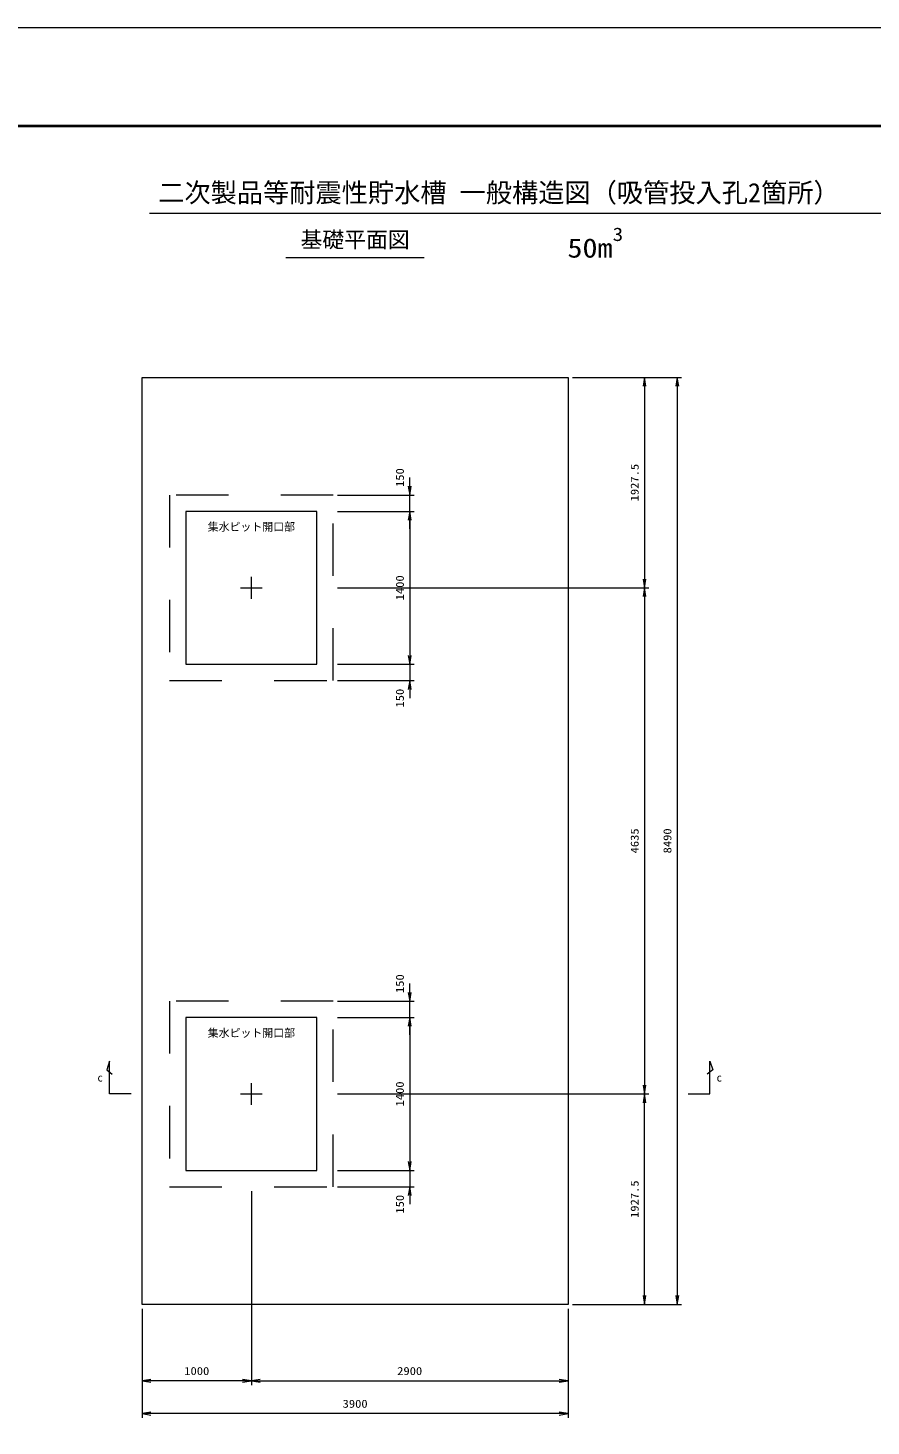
# Model space of a CAD drawing. Units: millimetres at full size. Extents: x 37600 to 71200, y -27760 to -4000.
# Drawn here: x 49204 to 56925, y -16804 to -4000 of the extents above; entities that cross this region are included whole.
import ezdxf
from ezdxf.enums import TextEntityAlignment as Align

# ---------------------------------------------------------------- set-up
doc = ezdxf.new("R2010")
doc.units = ezdxf.units.MM
doc.header["$LTSCALE"] = 80.0044
doc.linetypes.add('CHAIN', pattern=[18.5, 12, -1.5, 3.5, -1.5])
doc.linetypes.add('DASHED_SPACED', pattern=[12, 6, -6])
for name, color, linetype, lineweight in [('0_2', 4, 'Continuous', 13), ('Defpoints_5', 5, 'Continuous', 13), ('図枠', 1, 'Continuous', 40), ('寸法', 6, 'Continuous', 13), ('文字', 2, 'Continuous', 13)]:
    doc.layers.add(name, color=color, linetype=linetype, lineweight=lineweight)
doc.styles.add('ＭＳ ゴシック', font='')
doc.styles.get('ＭＳ ゴシック').set_extended_font_data('MS Gothic')

# ---------------------------------------------------------------- blocks, each defined once
blk = doc.blocks.new('open_arrow')
at = {"color": 0, "linetype": 'Continuous', "lineweight": -2}
blk.add_lwpolyline([(7.5, 1.25), (0, 0), (7.5, -1.25)], dxfattribs=at)

msp = doc.modelspace()

# ---------------------------------------------------------------- linework, layer by layer
at = {"layer": '0_2', "color": 2, "linetype": 'CHAIN'}
for p, q in [((51250, -9227.5), (51250, -9027.5)), ((51150, -9127.5), (51350, -9127.5)), ((51250, -13862.5), (51250, -13662.5)), ((51150, -13762.5), (51350, -13762.5))]:
    msp.add_line(p, q, dxfattribs=at)
at = {"layer": '0_2', "color": 7}
for points in [[(50250, -7200), (54150, -7200), (54150, -15690), (50250, -15690)], [(50650, -9827.5), (51850, -9827.5), (51850, -8427.5), (50650, -8427.5)], [(50650, -14462.5), (51850, -14462.5), (51850, -13062.5), (50650, -13062.5)]]:
    msp.add_lwpolyline(points, close=True, dxfattribs=at)
at = {"layer": '0_2', "color": 7, "linetype": 'DASHED_SPACED'}
for points in [[(50500, -9977.5), (52000, -9977.5), (52000, -8277.5), (50500, -8277.5)], [(50500, -14612.5), (52000, -14612.5), (52000, -12912.5), (50500, -12912.5)]]:
    msp.add_lwpolyline(points, close=True, dxfattribs=at)
at = {"layer": 'Defpoints_5'}
msp.add_lwpolyline([(37600, -27760), (71200, -27760), (71200, -4000), (37600, -4000)], close=True, dxfattribs=at)
at = {"layer": '図枠'}
msp.add_lwpolyline([(38500, -26860), (70300, -26860), (70300, -4900), (38500, -4900)], close=True, dxfattribs=at)
at = {"layer": '寸法'}
for p, q in [((54190, -7200), (54890, -7200)), ((54190, -7200), (55190, -7200)), ((54850, -7200), (54850, -9127.5)), ((55150, -7200), (55150, -15690)), ((52700, -8587.5), (52700, -8117.5)), ((52040, -8277.5), (52740, -8277.5)), ((52040, -8427.5), (52740, -8427.5)), ((52040, -8427.5), (52740, -8427.5)), ((52700, -8427.5), (52700, -9827.5)), ((52040, -9127.5), (54890, -9127.5)), ((52040, -9127.5), (54890, -9127.5)), ((54850, -9127.5), (54850, -13762.5)), ((52700, -9667.5), (52700, -10137.5)), ((52040, -9827.5), (52740, -9827.5)), ((52040, -9827.5), (52740, -9827.5)), ((52040, -9977.5), (52740, -9977.5)), ((52700, -13222.5), (52700, -12752.5)), ((52040, -12912.5), (52740, -12912.5)), ((52040, -13062.5), (52740, -13062.5)), ((52040, -13062.5), (52740, -13062.5)), ((52700, -13062.5), (52700, -14462.5)), ((52040, -13762.5), (54890, -13762.5)), ((52040, -13762.5), (54890, -13762.5)), ((54850, -15690), (54850, -13762.5)), ((52700, -14302.5), (52700, -14772.5)), ((52040, -14462.5), (52740, -14462.5)), ((52040, -14462.5), (52740, -14462.5)), ((51250, -14652.5), (51250, -16430)), ((51250, -14652.5), (51250, -16430)), ((52040, -14612.5), (52740, -14612.5)), ((50250, -15730), (50250, -16430)), ((50250, -15730), (50250, -16730)), ((54150, -15730), (54150, -16430)), ((54150, -15730), (54150, -16730)), ((54190, -15690), (54890, -15690)), ((54190, -15690), (55190, -15690)), ((51250, -16390), (50250, -16390)), ((51250, -16390), (54150, -16390)), ((54150, -16690), (50250, -16690))]:
    msp.add_line(p, q, dxfattribs=at)
for points in [[(50150, -13762.5), (49950, -13762.5), (49950, -13462.5), (49925, -13542.5), (49975, -13582.5)], [(55250, -13762.5), (55450, -13762.5), (55450, -13462.5), (55475, -13542.5), (55425, -13582.5)]]:
    msp.add_lwpolyline(points, dxfattribs=at)
at = {"layer": '文字'}
for p, q in [((59146.81, -5700), (50316.67, -5700)), ((52833.33, -6105), (51566.67, -6105))]:
    msp.add_line(p, q, dxfattribs=at)

# ---------------------------------------------------------------- block references
at = {"layer": '寸法', "xscale": 10.7, "yscale": 10.7}
for p, rotation in [((54850, -7200), 270), ((55150, -7200), 270), ((52700, -8277.5), 90), ((52700, -8427.5), 270), ((52700, -8427.5), 270), ((54850, -9127.5), 90), ((54850, -9127.5), 270), ((52700, -9827.5), 90), ((52700, -9827.5), 90), ((52700, -9977.5), 270), ((52700, -12912.5), 90), ((52700, -13062.5), 270), ((52700, -13062.5), 270), ((54850, -13762.5), 90), ((54850, -13762.5), 270), ((52700, -14462.5), 90), ((52700, -14462.5), 90), ((52700, -14612.5), 270), ((54850, -15690), 90), ((55150, -15690), 90), ((51250, -16390), 180), ((54150, -16390), 180), ((54150, -16690), 180)]:
    msp.add_blockref('open_arrow', p, dxfattribs=dict(at, rotation=rotation))
for p in [(50250, -16390), (51250, -16390), (50250, -16690)]:
    msp.add_blockref('open_arrow', p, dxfattribs=at)

# ---------------------------------------------------------------- texts
at = {"layer": '寸法', "style": 'ＭＳ ゴシック', "width": 1.15}
for s, p in [('150', (52610, -8117.5)), ('1927.5', (54760, -8163.75)), ('1400', (52610, -9127.5)), ('150', (52610, -10137.5)), ('4635', (54760, -11445)), ('8490', (55060, -11445)), ('150', (52610, -12752.5)), ('1400', (52610, -13762.5)), ('1927.5', (54760, -14726.25)), ('150', (52610, -14772.5))]:
    msp.add_text(s, height=73.31, rotation=90, dxfattribs=at).set_placement(p, align=Align.MIDDLE_CENTER)
at = {"layer": '寸法', "color": 3, "style": 'ＭＳ ゴシック'}
msp.add_text('c', height=73.31, dxfattribs=at).set_placement((49890, -13612.5), align=Align.MIDDLE_RIGHT)
msp.add_text('c', height=73.31, dxfattribs=at).set_placement((55510, -13612.5), align=Align.MIDDLE_LEFT)
at = {"layer": '寸法', "style": 'ＭＳ ゴシック', "width": 1.15}
for s, p in [('1000', (50750, -16300)), ('2900', (52700, -16300)), ('3900', (52200, -16600))]:
    msp.add_text(s, height=73.31, dxfattribs=at).set_placement(p, align=Align.MIDDLE_CENTER)
at = {"layer": '文字', "style": 'ＭＳ ゴシック'}
msp.add_text('二次製品等耐震性貯水槽 一般構造図（吸管投入孔2箇所）', height=176, dxfattribs=at).set_placement((50396.67, -5420), align=Align.TOP_LEFT)
msp.add_text('基礎平面図', height=146.6, dxfattribs=at).set_placement((52200, -5865), align=Align.TOP_CENTER)
at = {"layer": '文字', "style": 'ＭＳ ゴシック', "width": 1.15}
for s, height, p in [('3', 123.2, (54558.7, -5988)), ('50m', 176, (54144.7, -6156))]:
    msp.add_text(s, height=height, dxfattribs=at).set_placement(p, align=Align.BOTTOM_LEFT)
at = {"layer": '文字', "style": 'ＭＳ ゴシック'}
for p in [(51250, -8627.5), (51250, -13262.5)]:
    msp.add_text('集水ピット開口部', height=73.31, dxfattribs=at).set_placement(p, align=Align.BOTTOM_CENTER)

doc.saveas('drawing.dxf')
